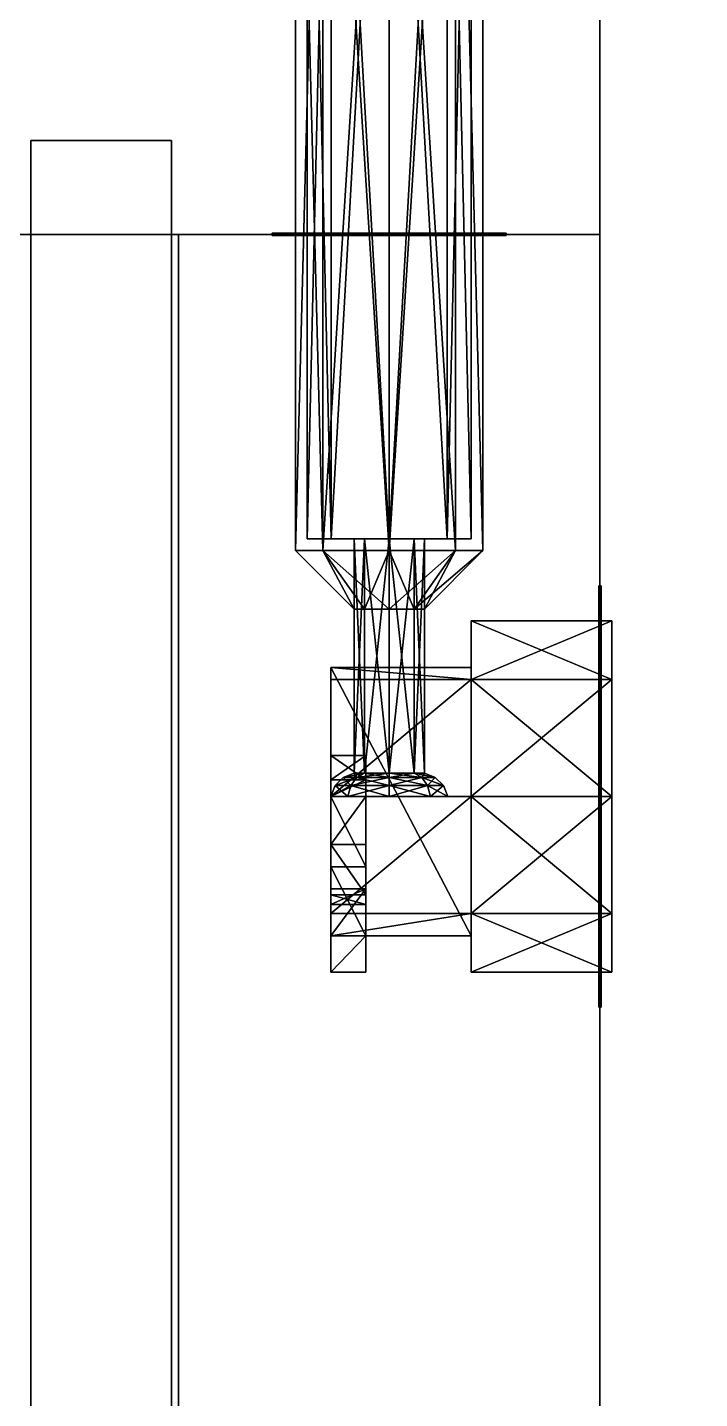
# Model space of a CAD drawing. Extents: x -150 to 2334, y -150 to 2984.
# Drawn here: x 2139.6 to 2168.3, y 1439.4 to 1498 of the extents above; entities that cross this region are included whole.
import ezdxf

# ---------------------------------------------------------------- set-up
doc = ezdxf.new("R2010")
doc.units = 0
for name, color, linetype in [('LAYER0', 7, 'CONTINUOUS'), ('LAYER193', 7, 'CONTINUOUS'), ('LAYER277', 7, 'CONTINUOUS'), ('LAYER310', 7, 'CONTINUOUS'), ('LAYER321', 7, 'CONTINUOUS'), ('LAYER328', 7, 'CONTINUOUS'), ('LAYER5', 7, 'CONTINUOUS'), ('LAYER718', 9, 'CONTINUOUS'), ('LAYER719', 251, 'CONTINUOUS'), ('LAYER723', 254, 'CONTINUOUS'), ('LAYER724', 7, 'CONTINUOUS'), ('LAYER725', 251, 'CONTINUOUS')]:
    doc.layers.add(name, color=color, linetype=linetype)

msp = doc.modelspace()

# ---------------------------------------------------------------- linework, layer by layer
at = {"layer": 'LAYER0', "invisible_edges": 1}
for points in [[(2334, 2984, -5), (-150, -150, -5), (-150, 2984, -5), (2334, 2984, -5)], [(-150, -150, -5), (2334, 2984, -5), (2334, -150, -5), (-150, -150, -5)], [(2334, -150), (-150, 2984), (-150, -150), (2334, -150)], [(-150, 2984), (2334, -150), (2334, 2984), (-150, 2984)]]:
    msp.add_3dface(points, dxfattribs=at)
at = {"layer": 'LAYER193', "invisible_edges": 1}
for points in [[(2164, 1507.125), (1614, 1489.125), (1614, 1507.125), (2164, 1507.125)], [(1614, 1489.125), (2164, 1507.125), (2164, 1489.125), (1614, 1489.125)], [(2164, 1489.125, 2350), (1614, 1507.125, 2350), (1614, 1489.125, 2350), (2164, 1489.125, 2350)], [(1614, 1507.125, 2350), (2164, 1489.125, 2350), (2164, 1507.125, 2350), (1614, 1507.125, 2350)], [(2164, 1507.125), (2164, 1489.125, 2350), (2164, 1489.125), (2164, 1507.125)], [(2164, 1489.125, 2350), (2164, 1507.125), (2164, 1507.125, 2350), (2164, 1489.125, 2350)], [(2164, 1489.125, 2350), (1614, 1489.125), (2164, 1489.125), (2164, 1489.125, 2350)], [(1614, 1489.125), (2164, 1489.125, 2350), (1614, 1489.125, 2350), (1614, 1489.125)]]:
    msp.add_3dface(points, dxfattribs=at)
at = {"layer": 'LAYER277', "invisible_edges": 1}
for points in [[(2164, 776.455, 80), (1614, 1489.125, 80), (2164, 1489.125, 80), (2164, 776.455, 80)], [(1614, 1489.125, 80), (2164, 776.455, 80), (1614, 776.455, 80), (1614, 1489.125, 80)], [(2164, 1489.125, 98), (1614, 1489.125, 80), (1614, 1489.125, 98), (2164, 1489.125, 98)], [(1614, 1489.125, 80), (2164, 1489.125, 98), (2164, 1489.125, 80), (1614, 1489.125, 80)], [(1614, 776.455, 98), (2164, 1489.125, 98), (1614, 1489.125, 98), (1614, 776.455, 98)], [(2164, 1489.125, 98), (1614, 776.455, 98), (2164, 776.455, 98), (2164, 1489.125, 98)], [(2164, 1489.125, 98), (2164, 776.455, 80), (2164, 1489.125, 80), (2164, 1489.125, 98)], [(2164, 776.455, 80), (2164, 1489.125, 98), (2164, 776.455, 98), (2164, 776.455, 80)]]:
    msp.add_3dface(points, dxfattribs=at)
at = {"layer": 'LAYER310', "invisible_edges": 1}
for points in [[(2164, 1489.125, 2349), (1614, 776.455, 2349), (2164, 776.455, 2349), (2164, 1489.125, 2349)], [(1614, 776.455, 2349), (2164, 1489.125, 2349), (1614, 1489.125, 2349), (1614, 776.455, 2349)], [(2164, 1489.125, 2349), (1614, 1489.125, 2331), (1614, 1489.125, 2349), (2164, 1489.125, 2349)], [(1614, 1489.125, 2331), (2164, 1489.125, 2349), (2164, 1489.125, 2331), (1614, 1489.125, 2331)], [(1614, 1489.125, 2331), (2164, 776.455, 2331), (1614, 776.455, 2331), (1614, 1489.125, 2331)], [(2164, 776.455, 2331), (1614, 1489.125, 2331), (2164, 1489.125, 2331), (2164, 776.455, 2331)], [(2164, 776.455, 2331), (2164, 1489.125, 2349), (2164, 776.455, 2349), (2164, 776.455, 2331)], [(2164, 1489.125, 2349), (2164, 776.455, 2331), (2164, 1489.125, 2331), (2164, 1489.125, 2349)]]:
    msp.add_3dface(points, dxfattribs=at)
at = {"layer": 'LAYER321', "invisible_edges": 1}
for points in [[(2139.7, 772.458, 2335), (2139.7, 1493.128, 94), (2139.7, 772.458, 94), (2139.7, 772.458, 2335)], [(2139.7, 1493.128, 94), (2139.7, 772.458, 2335), (2139.7, 1493.128, 2335), (2139.7, 1493.128, 94)], [(2145.7, 772.458, 94), (2139.7, 1493.128, 94), (2145.7, 1493.128, 94), (2145.7, 772.458, 94)], [(2139.7, 1493.128, 94), (2145.7, 772.458, 94), (2139.7, 772.458, 94), (2139.7, 1493.128, 94)], [(2145.7, 1493.128, 2335), (2139.7, 1493.128, 94), (2139.7, 1493.128, 2335), (2145.7, 1493.128, 2335)], [(2139.7, 1493.128, 94), (2145.7, 1493.128, 2335), (2145.7, 1493.128, 94), (2139.7, 1493.128, 94)], [(2139.7, 772.458, 2335), (2145.7, 1493.128, 2335), (2139.7, 1493.128, 2335), (2139.7, 772.458, 2335)], [(2145.7, 1493.128, 2335), (2139.7, 772.458, 2335), (2145.7, 772.458, 2335), (2145.7, 1493.128, 2335)], [(2145.7, 1493.128, 2335), (2145.7, 772.458, 94), (2145.7, 1493.128, 94), (2145.7, 1493.128, 2335)], [(2145.7, 772.458, 94), (2145.7, 1493.128, 2335), (2145.7, 772.458, 2335), (2145.7, 772.458, 94)]]:
    msp.add_3dface(points, dxfattribs=at)
at = {"layer": 'LAYER328', "invisible_edges": 1}
for points in [[(2146, 1489.125, 1274.5), (2164, 1489.125, 1154.5), (2146, 1489.125, 1154.5), (2146, 1489.125, 1274.5)], [(2164, 1489.125, 1154.5), (2146, 1489.125, 1274.5), (2164, 1489.125, 1274.5), (2164, 1489.125, 1154.5)], [(2146, 776.455, 1154.5), (2164, 1489.125, 1154.5), (2164, 776.455, 1154.5), (2146, 776.455, 1154.5)], [(2164, 1489.125, 1154.5), (2146, 776.455, 1154.5), (2146, 1489.125, 1154.5), (2164, 1489.125, 1154.5)], [(2146, 1489.125, 1274.5), (2164, 776.455, 1274.5), (2164, 1489.125, 1274.5), (2146, 1489.125, 1274.5)], [(2164, 776.455, 1274.5), (2146, 1489.125, 1274.5), (2146, 776.455, 1274.5), (2164, 776.455, 1274.5)], [(2146, 776.455, 1154.5), (2146, 1489.125, 1274.5), (2146, 1489.125, 1154.5), (2146, 776.455, 1154.5)], [(2146, 1489.125, 1274.5), (2146, 776.455, 1154.5), (2146, 776.455, 1274.5), (2146, 1489.125, 1274.5)], [(2164, 776.455, 1274.5), (2164, 1489.125, 1154.5), (2164, 1489.125, 1274.5), (2164, 776.455, 1274.5)], [(2164, 1489.125, 1154.5), (2164, 776.455, 1274.5), (2164, 776.455, 1154.5), (2164, 1489.125, 1154.5)]]:
    msp.add_3dface(points, dxfattribs=at)
at = {"layer": 'LAYER5'}
for points, invisible_edges in [([(2164, 2814), (2184, 2834), (2164, 20), (2164, 2814)], 3), ([(2184, 0), (2164, 20), (2184, 2834), (2184, 0)], 3), ([(2184, 2834, 100), (2164, 2814, 100), (2184, 0, 100), (2184, 2834, 100)], 3), ([(2164, 2814, 100), (2164, 20), (2164, 20, 100), (2164, 2814, 100)], 1), ([(2164, 20), (2164, 2814, 100), (2164, 2814), (2164, 20)], 1), ([(2164, 20, 100), (2184, 0, 100), (2164, 2814, 100), (2164, 20, 100)], 3)]:
    msp.add_3dface(points, dxfattribs=dict(at, invisible_edges=invisible_edges))
at = {"layer": 'LAYER718'}
for points in [[(2152.525, 1520.125, 1184.025), (2152.525, 1476.125, 1184.025), (2151.5, 1476.125, 1186.5), (2152.525, 1520.125, 1184.025)], [(2152.525, 1520.125, 1184.025), (2151.5, 1476.125, 1186.5), (2151.5, 1520.125, 1186.5), (2152.525, 1520.125, 1184.025)], [(2151.5, 1520.125, 1186.5), (2151.5, 1476.125, 1186.5), (2152.525, 1476.125, 1188.975), (2151.5, 1520.125, 1186.5)], [(2151.5, 1520.125, 1186.5), (2152.525, 1476.125, 1188.975), (2152.525, 1520.125, 1188.975), (2151.5, 1520.125, 1186.5)], [(2155, 1520.125, 1183), (2155, 1476.125, 1183), (2152.525, 1476.125, 1184.025), (2155, 1520.125, 1183)], [(2155, 1520.125, 1183), (2152.525, 1476.125, 1184.025), (2152.525, 1520.125, 1184.025), (2155, 1520.125, 1183)], [(2152.525, 1520.125, 1188.975), (2152.525, 1476.125, 1188.975), (2155, 1476.125, 1190), (2152.525, 1520.125, 1188.975)], [(2152.525, 1520.125, 1188.975), (2155, 1476.125, 1190), (2155, 1520.125, 1190), (2152.525, 1520.125, 1188.975)], [(2155, 1520.125, 1190), (2155, 1476.125, 1190), (2157.475, 1476.125, 1188.975), (2155, 1520.125, 1190)], [(2155, 1520.125, 1190), (2157.475, 1476.125, 1188.975), (2157.475, 1520.125, 1188.975), (2155, 1520.125, 1190)], [(2157.475, 1520.125, 1184.025), (2157.475, 1476.125, 1184.025), (2155, 1476.125, 1183), (2157.475, 1520.125, 1184.025)], [(2157.475, 1520.125, 1184.025), (2155, 1476.125, 1183), (2155, 1520.125, 1183), (2157.475, 1520.125, 1184.025)], [(2157.475, 1520.125, 1188.975), (2157.475, 1476.125, 1188.975), (2158.5, 1476.125, 1186.5), (2157.475, 1520.125, 1188.975)], [(2157.475, 1520.125, 1188.975), (2158.5, 1476.125, 1186.5), (2158.5, 1520.125, 1186.5), (2157.475, 1520.125, 1188.975)], [(2158.5, 1520.125, 1186.5), (2158.5, 1476.125, 1186.5), (2157.475, 1476.125, 1184.025), (2158.5, 1520.125, 1186.5)], [(2158.5, 1520.125, 1186.5), (2157.475, 1476.125, 1184.025), (2157.475, 1520.125, 1184.025), (2158.5, 1520.125, 1186.5)], [(2152.525, 1476.125, 1184.025), (2152.525, 1476.125, 1188.975), (2151.5, 1476.125, 1186.5), (2152.525, 1476.125, 1184.025)], [(2155, 1476.125, 1183), (2157.475, 1476.125, 1188.975), (2152.525, 1476.125, 1184.025), (2155, 1476.125, 1183)], [(2152.525, 1476.125, 1184.025), (2157.475, 1476.125, 1188.975), (2155, 1476.125, 1190), (2152.525, 1476.125, 1184.025)], [(2152.525, 1476.125, 1184.025), (2155, 1476.125, 1190), (2152.525, 1476.125, 1188.975), (2152.525, 1476.125, 1184.025)], [(2153.939, 1476.125, 1185.439), (2153.939, 1466.125, 1185.439), (2153.5, 1466.125, 1186.5), (2153.939, 1476.125, 1185.439)], [(2153.939, 1476.125, 1185.439), (2153.5, 1466.125, 1186.5), (2153.5, 1476.125, 1186.5), (2153.939, 1476.125, 1185.439)], [(2153.5, 1476.125, 1186.5), (2153.5, 1466.125, 1186.5), (2153.939, 1466.125, 1187.561), (2153.5, 1476.125, 1186.5)], [(2153.5, 1476.125, 1186.5), (2153.939, 1466.125, 1187.561), (2153.939, 1476.125, 1187.561), (2153.5, 1476.125, 1186.5)], [(2155, 1476.125, 1185), (2155, 1466.125, 1185), (2153.939, 1466.125, 1185.439), (2155, 1476.125, 1185)], [(2155, 1476.125, 1185), (2153.939, 1466.125, 1185.439), (2153.939, 1476.125, 1185.439), (2155, 1476.125, 1185)], [(2153.939, 1476.125, 1187.561), (2153.939, 1466.125, 1187.561), (2155, 1466.125, 1188), (2153.939, 1476.125, 1187.561)], [(2153.939, 1476.125, 1187.561), (2155, 1466.125, 1188), (2155, 1476.125, 1188), (2153.939, 1476.125, 1187.561)], [(2157.475, 1476.125, 1184.025), (2157.475, 1476.125, 1188.975), (2155, 1476.125, 1183), (2157.475, 1476.125, 1184.025)], [(2155, 1476.125, 1188), (2155, 1466.125, 1188), (2156.061, 1466.125, 1187.561), (2155, 1476.125, 1188)], [(2155, 1476.125, 1188), (2156.061, 1466.125, 1187.561), (2156.061, 1476.125, 1187.561), (2155, 1476.125, 1188)], [(2156.061, 1476.125, 1185.439), (2156.061, 1466.125, 1185.439), (2155, 1466.125, 1185), (2156.061, 1476.125, 1185.439)], [(2156.061, 1476.125, 1185.439), (2155, 1466.125, 1185), (2155, 1476.125, 1185), (2156.061, 1476.125, 1185.439)], [(2156.061, 1476.125, 1187.561), (2156.061, 1466.125, 1187.561), (2156.5, 1466.125, 1186.5), (2156.061, 1476.125, 1187.561)], [(2156.061, 1476.125, 1187.561), (2156.5, 1466.125, 1186.5), (2156.5, 1476.125, 1186.5), (2156.061, 1476.125, 1187.561)], [(2156.5, 1476.125, 1186.5), (2156.5, 1466.125, 1186.5), (2156.061, 1466.125, 1185.439), (2156.5, 1476.125, 1186.5)], [(2156.5, 1476.125, 1186.5), (2156.061, 1466.125, 1185.439), (2156.061, 1476.125, 1185.439), (2156.5, 1476.125, 1186.5)], [(2157.475, 1476.125, 1184.025), (2158.5, 1476.125, 1186.5), (2157.475, 1476.125, 1188.975), (2157.475, 1476.125, 1184.025)], [(2153.613, 1465.939, 1187.887), (2153.038, 1465.939, 1186.5), (2152.687, 1465.587, 1186.5), (2153.613, 1465.939, 1187.887)], [(2153.613, 1465.939, 1187.887), (2152.687, 1465.587, 1186.5), (2153.364, 1465.587, 1188.136), (2153.613, 1465.939, 1187.887)], [(2153.038, 1465.939, 1186.5), (2153.364, 1465.587, 1184.864), (2152.687, 1465.587, 1186.5), (2153.038, 1465.939, 1186.5)], [(2153.939, 1466.125, 1187.561), (2153.5, 1466.125, 1186.5), (2153.038, 1465.939, 1186.5), (2153.939, 1466.125, 1187.561)], [(2153.939, 1466.125, 1187.561), (2153.038, 1465.939, 1186.5), (2153.613, 1465.939, 1187.887), (2153.939, 1466.125, 1187.561)], [(2153.5, 1466.125, 1186.5), (2153.613, 1465.939, 1185.113), (2153.038, 1465.939, 1186.5), (2153.5, 1466.125, 1186.5)], [(2153.038, 1465.939, 1186.5), (2153.613, 1465.939, 1185.113), (2153.364, 1465.587, 1184.864), (2153.038, 1465.939, 1186.5)], [(2155, 1465.939, 1188.462), (2153.613, 1465.939, 1187.887), (2153.364, 1465.587, 1188.136), (2155, 1465.939, 1188.462)], [(2155, 1465.939, 1188.462), (2153.364, 1465.587, 1188.136), (2155, 1465.587, 1188.814), (2155, 1465.939, 1188.462)], [(2153.613, 1465.939, 1185.113), (2155, 1465.587, 1184.186), (2153.364, 1465.587, 1184.864), (2153.613, 1465.939, 1185.113)], [(2153.5, 1466.125, 1186.5), (2153.939, 1466.125, 1185.439), (2153.613, 1465.939, 1185.113), (2153.5, 1466.125, 1186.5)], [(2155, 1466.125, 1188), (2153.939, 1466.125, 1187.561), (2153.613, 1465.939, 1187.887), (2155, 1466.125, 1188)], [(2155, 1466.125, 1188), (2153.613, 1465.939, 1187.887), (2155, 1465.939, 1188.462), (2155, 1466.125, 1188)], [(2153.939, 1466.125, 1185.439), (2155, 1465.939, 1184.538), (2153.613, 1465.939, 1185.113), (2153.939, 1466.125, 1185.439)], [(2153.613, 1465.939, 1185.113), (2155, 1465.939, 1184.538), (2155, 1465.587, 1184.186), (2153.613, 1465.939, 1185.113)], [(2153.939, 1466.125, 1185.439), (2155, 1466.125, 1185), (2155, 1465.939, 1184.538), (2153.939, 1466.125, 1185.439)], [(2156.061, 1466.125, 1187.561), (2155, 1466.125, 1188), (2155, 1465.939, 1188.462), (2156.061, 1466.125, 1187.561)], [(2156.061, 1466.125, 1187.561), (2155, 1465.939, 1188.462), (2156.387, 1465.939, 1187.887), (2156.061, 1466.125, 1187.561)], [(2155, 1466.125, 1185), (2156.061, 1466.125, 1185.439), (2156.387, 1465.939, 1185.113), (2155, 1466.125, 1185)], [(2155, 1466.125, 1185), (2156.387, 1465.939, 1185.113), (2155, 1465.939, 1184.538), (2155, 1466.125, 1185)], [(2156.387, 1465.939, 1187.887), (2155, 1465.939, 1188.462), (2155, 1465.587, 1188.814), (2156.387, 1465.939, 1187.887)], [(2156.387, 1465.939, 1187.887), (2155, 1465.587, 1188.814), (2156.636, 1465.587, 1188.136), (2156.387, 1465.939, 1187.887)], [(2155, 1465.939, 1184.538), (2156.387, 1465.939, 1185.113), (2156.636, 1465.587, 1184.864), (2155, 1465.939, 1184.538)], [(2155, 1465.939, 1184.538), (2156.636, 1465.587, 1184.864), (2155, 1465.587, 1184.186), (2155, 1465.939, 1184.538)], [(2156.5, 1466.125, 1186.5), (2156.061, 1466.125, 1187.561), (2156.387, 1465.939, 1187.887), (2156.5, 1466.125, 1186.5)], [(2156.061, 1466.125, 1185.439), (2156.5, 1466.125, 1186.5), (2156.962, 1465.939, 1186.5), (2156.061, 1466.125, 1185.439)], [(2156.061, 1466.125, 1185.439), (2156.962, 1465.939, 1186.5), (2156.387, 1465.939, 1185.113), (2156.061, 1466.125, 1185.439)], [(2156.5, 1466.125, 1186.5), (2156.387, 1465.939, 1187.887), (2156.962, 1465.939, 1186.5), (2156.5, 1466.125, 1186.5)], [(2156.962, 1465.939, 1186.5), (2156.387, 1465.939, 1187.887), (2156.636, 1465.587, 1188.136), (2156.962, 1465.939, 1186.5)], [(2156.387, 1465.939, 1185.113), (2156.962, 1465.939, 1186.5), (2157.313, 1465.587, 1186.5), (2156.387, 1465.939, 1185.113)], [(2156.387, 1465.939, 1185.113), (2157.313, 1465.587, 1186.5), (2156.636, 1465.587, 1184.864), (2156.387, 1465.939, 1185.113)], [(2156.962, 1465.939, 1186.5), (2156.636, 1465.587, 1188.136), (2157.313, 1465.587, 1186.5), (2156.962, 1465.939, 1186.5)], [(2153.364, 1465.587, 1188.136), (2152.687, 1465.587, 1186.5), (2152.5, 1465.125, 1186.5), (2153.364, 1465.587, 1188.136)], [(2153.364, 1465.587, 1188.136), (2152.5, 1465.125, 1186.5), (2153.232, 1465.125, 1188.268), (2153.364, 1465.587, 1188.136)], [(2152.687, 1465.587, 1186.5), (2153.232, 1465.125, 1184.732), (2152.5, 1465.125, 1186.5), (2152.687, 1465.587, 1186.5)], [(2152.687, 1465.587, 1186.5), (2153.364, 1465.587, 1184.864), (2153.232, 1465.125, 1184.732), (2152.687, 1465.587, 1186.5)], [(2155, 1465.587, 1188.814), (2153.364, 1465.587, 1188.136), (2153.232, 1465.125, 1188.268), (2155, 1465.587, 1188.814)], [(2155, 1465.587, 1188.814), (2153.232, 1465.125, 1188.268), (2155, 1465.125, 1189), (2155, 1465.587, 1188.814)], [(2153.364, 1465.587, 1184.864), (2155, 1465.125, 1184), (2153.232, 1465.125, 1184.732), (2153.364, 1465.587, 1184.864)], [(2153.364, 1465.587, 1184.864), (2155, 1465.587, 1184.186), (2155, 1465.125, 1184), (2153.364, 1465.587, 1184.864)], [(2156.636, 1465.587, 1188.136), (2155, 1465.587, 1188.814), (2155, 1465.125, 1189), (2156.636, 1465.587, 1188.136)], [(2156.636, 1465.587, 1188.136), (2155, 1465.125, 1189), (2156.768, 1465.125, 1188.268), (2156.636, 1465.587, 1188.136)], [(2155, 1465.587, 1184.186), (2156.636, 1465.587, 1184.864), (2156.768, 1465.125, 1184.732), (2155, 1465.587, 1184.186)], [(2155, 1465.587, 1184.186), (2156.768, 1465.125, 1184.732), (2155, 1465.125, 1184), (2155, 1465.587, 1184.186)], [(2157.313, 1465.587, 1186.5), (2156.636, 1465.587, 1188.136), (2156.768, 1465.125, 1188.268), (2157.313, 1465.587, 1186.5)], [(2156.636, 1465.587, 1184.864), (2157.313, 1465.587, 1186.5), (2157.5, 1465.125, 1186.5), (2156.636, 1465.587, 1184.864)], [(2156.636, 1465.587, 1184.864), (2157.5, 1465.125, 1186.5), (2156.768, 1465.125, 1184.732), (2156.636, 1465.587, 1184.864)], [(2157.313, 1465.587, 1186.5), (2156.768, 1465.125, 1188.268), (2157.5, 1465.125, 1186.5), (2157.313, 1465.587, 1186.5)], [(2153.232, 1465.125, 1184.732), (2155, 1465.125, 1189), (2152.5, 1465.125, 1186.5), (2153.232, 1465.125, 1184.732)], [(2152.5, 1465.125, 1186.5), (2155, 1465.125, 1189), (2153.232, 1465.125, 1188.268), (2152.5, 1465.125, 1186.5)], [(2155, 1465.125, 1184), (2155, 1465.125, 1189), (2153.232, 1465.125, 1184.732), (2155, 1465.125, 1184)], [(2156.768, 1465.125, 1184.732), (2157.5, 1465.125, 1186.5), (2155, 1465.125, 1184), (2156.768, 1465.125, 1184.732)], [(2155, 1465.125, 1184), (2157.5, 1465.125, 1186.5), (2156.768, 1465.125, 1188.268), (2155, 1465.125, 1184)], [(2155, 1465.125, 1184), (2156.768, 1465.125, 1188.268), (2155, 1465.125, 1189), (2155, 1465.125, 1184)]]:
    msp.add_3dface(points, dxfattribs=at)
at = {"layer": 'LAYER719'}
for points in [[(2150, 1489.075, 1191.5), (2150, 1489.175, 1191.5), (2150, 1489.175, 1191.5), (2150, 1489.075, 1191.5)], [(2150, 1489.075, 1181.5), (2160, 1489.075, 1181.5), (2160, 1489.175, 1181.5), (2150, 1489.175, 1181.5)], [(2150, 1489.175, 1181.5), (2160, 1489.175, 1181.5), (2160, 1489.175, 1191.5), (2150, 1489.175, 1191.5)], [(2150, 1489.175, 1191.5), (2160, 1489.175, 1191.5), (2160, 1489.075, 1191.5), (2150, 1489.075, 1191.5)], [(2150, 1489.075, 1191.5), (2150, 1489.075, 1181.5), (2150, 1489.175, 1181.5), (2150, 1489.175, 1191.5)], [(2150, 1489.075, 1191.5), (2160, 1489.075, 1191.5), (2150, 1489.075, 1191.5)], [(2160, 1489.075, 1191.5), (2160, 1489.075, 1181.5), (2150, 1489.075, 1181.5), (2150, 1489.075, 1191.5)], [(2160, 1489.075, 1181.5), (2160, 1489.175, 1181.5), (2160, 1489.175, 1181.5), (2160, 1489.075, 1181.5)], [(2160, 1489.175, 1181.5), (2160, 1489.175, 1181.5), (2160, 1489.175, 1191.5), (2160, 1489.175, 1181.5)], [(2160, 1489.175, 1191.5), (2160, 1489.175, 1181.5), (2160, 1489.075, 1181.5), (2160, 1489.075, 1191.5)]]:
    msp.add_3dface(points, dxfattribs=at)
at = {"layer": 'LAYER723'}
for points in [[(2163.95, 1474.125, 1195.5), (2164.05, 1474.125, 1195.5), (2163.95, 1474.125, 1177.5), (2163.95, 1474.125, 1195.5)], [(2163.95, 1474.125, 1177.5), (2164.05, 1474.125, 1195.5), (2164.05, 1474.125, 1177.5), (2163.95, 1474.125, 1177.5)], [(2163.95, 1456.125, 1195.5), (2164.05, 1456.125, 1195.5), (2163.95, 1474.125, 1195.5), (2163.95, 1456.125, 1195.5)], [(2163.95, 1474.125, 1195.5), (2164.05, 1456.125, 1195.5), (2164.05, 1474.125, 1195.5), (2163.95, 1474.125, 1195.5)], [(2163.95, 1474.125, 1177.5), (2164.05, 1474.125, 1177.5), (2163.95, 1456.125, 1177.5), (2163.95, 1474.125, 1177.5)], [(2163.95, 1456.125, 1177.5), (2164.05, 1474.125, 1177.5), (2164.05, 1456.125, 1177.5), (2163.95, 1456.125, 1177.5)], [(2163.95, 1474.125, 1195.5), (2163.95, 1474.125, 1177.5), (2163.95, 1456.125, 1195.5), (2163.95, 1474.125, 1195.5)], [(2163.95, 1456.125, 1195.5), (2163.95, 1474.125, 1177.5), (2163.95, 1456.125, 1177.5), (2163.95, 1456.125, 1195.5)], [(2164.05, 1456.125, 1195.5), (2164.05, 1456.125, 1177.5), (2164.05, 1474.125, 1195.5), (2164.05, 1456.125, 1195.5)], [(2164.05, 1474.125, 1195.5), (2164.05, 1456.125, 1177.5), (2164.05, 1474.125, 1177.5), (2164.05, 1474.125, 1195.5)], [(2158.5, 1470.118, 1191.493), (2164.5, 1470.118, 1191.493), (2158.5, 1472.625, 1186.5), (2158.5, 1470.118, 1191.493)], [(2158.5, 1472.625, 1186.5), (2164.5, 1470.118, 1191.493), (2164.5, 1472.625, 1186.5), (2158.5, 1472.625, 1186.5)], [(2158.5, 1472.625, 1186.5), (2164.5, 1472.625, 1186.5), (2158.5, 1470.118, 1181.507), (2158.5, 1472.625, 1186.5)], [(2158.5, 1470.118, 1181.507), (2164.5, 1472.625, 1186.5), (2164.5, 1470.118, 1181.507), (2158.5, 1470.118, 1181.507)], [(2158.5, 1470.118, 1181.507), (2158.5, 1470.118, 1191.493), (2158.5, 1472.625, 1186.5), (2158.5, 1470.118, 1181.507)], [(2164.5, 1470.118, 1191.493), (2164.5, 1470.118, 1181.507), (2164.5, 1472.625, 1186.5), (2164.5, 1470.118, 1191.493)], [(2164.5, 1472.625, 1186.5), (2164.5, 1470.118, 1191.493), (2164.5, 1470.118, 1181.507), (2164.5, 1472.625, 1186.5)], [(2152.5, 1459.179, 1190.25), (2152.5, 1470.632, 1190.25), (2158.5, 1459.179, 1190.25), (2152.5, 1459.179, 1190.25)], [(2158.5, 1459.179, 1190.25), (2152.5, 1470.632, 1190.25), (2158.5, 1470.632, 1190.25), (2158.5, 1459.179, 1190.25)], [(2152.5, 1470.118, 1191.493), (2158.5, 1470.118, 1191.493), (2152.5, 1470.632, 1190.25), (2152.5, 1470.118, 1191.493)], [(2152.5, 1470.632, 1190.25), (2158.5, 1470.118, 1191.493), (2158.5, 1470.632, 1190.25), (2152.5, 1470.632, 1190.25)], [(2152.5, 1464.906, 1190.25), (2152.5, 1465.125, 1194), (2152.5, 1470.632, 1190.25), (2152.5, 1464.906, 1190.25)], [(2152.5, 1470.632, 1190.25), (2152.5, 1465.125, 1194), (2152.5, 1470.118, 1191.493), (2152.5, 1470.632, 1190.25)], [(2158.5, 1470.118, 1191.493), (2158.5, 1465.125, 1194), (2158.5, 1470.632, 1190.25), (2158.5, 1470.118, 1191.493)], [(2158.5, 1470.632, 1190.25), (2158.5, 1465.125, 1194), (2158.5, 1464.906, 1190.25), (2158.5, 1470.632, 1190.25)], [(2152.5, 1470.118, 1191.493), (2152.5, 1465.125, 1194), (2158.5, 1470.118, 1191.493), (2152.5, 1470.118, 1191.493)], [(2158.5, 1470.118, 1191.493), (2152.5, 1465.125, 1194), (2158.5, 1465.125, 1194), (2158.5, 1470.118, 1191.493)], [(2158.5, 1465.125, 1194), (2164.5, 1465.125, 1194), (2158.5, 1470.118, 1191.493), (2158.5, 1465.125, 1194)], [(2158.5, 1470.118, 1191.493), (2164.5, 1465.125, 1194), (2164.5, 1470.118, 1191.493), (2158.5, 1470.118, 1191.493)], [(2158.5, 1470.118, 1181.507), (2164.5, 1470.118, 1181.507), (2158.5, 1465.125, 1179), (2158.5, 1470.118, 1181.507)], [(2158.5, 1465.125, 1179), (2164.5, 1470.118, 1181.507), (2164.5, 1465.125, 1179), (2158.5, 1465.125, 1179)], [(2158.5, 1465.125, 1179), (2158.5, 1470.118, 1191.493), (2158.5, 1470.118, 1181.507), (2158.5, 1465.125, 1179)], [(2158.5, 1465.125, 1194), (2158.5, 1470.118, 1191.493), (2158.5, 1460.132, 1181.507), (2158.5, 1465.125, 1194)], [(2158.5, 1460.132, 1181.507), (2158.5, 1470.118, 1191.493), (2158.5, 1465.125, 1179), (2158.5, 1460.132, 1181.507)], [(2164.5, 1465.125, 1194), (2164.5, 1470.118, 1181.507), (2164.5, 1470.118, 1191.493), (2164.5, 1465.125, 1194)], [(2164.5, 1470.118, 1181.507), (2164.5, 1470.118, 1191.493), (2164.5, 1465.125, 1179), (2164.5, 1470.118, 1181.507)], [(2164.5, 1470.118, 1191.493), (2164.5, 1465.125, 1194), (2164.5, 1465.125, 1179), (2164.5, 1470.118, 1191.493)], [(2164.5, 1469.546, 1187), (2164.5, 1468.68, 1187.5), (2164.5, 1460.718, 1187.006), (2164.5, 1469.546, 1187)], [(2164.5, 1469.546, 1186), (2164.5, 1469.546, 1187), (2164.5, 1460.718, 1185.994), (2164.5, 1469.546, 1186)], [(2164.5, 1460.718, 1185.994), (2164.5, 1469.546, 1187), (2164.5, 1460.718, 1187.006), (2164.5, 1460.718, 1185.994)], [(2164.5, 1468.68, 1185.5), (2164.5, 1469.546, 1186), (2164.5, 1461.612, 1185.519), (2164.5, 1468.68, 1185.5)], [(2164.5, 1461.612, 1185.519), (2164.5, 1469.546, 1186), (2164.5, 1460.718, 1185.994), (2164.5, 1461.612, 1185.519)], [(2164.5, 1460.718, 1187.006), (2164.5, 1468.68, 1187.5), (2164.5, 1461.591, 1187.518), (2164.5, 1460.718, 1187.006)], [(2152.5, 1465.832, 1179.293), (2152.5, 1466.875, 1180.75), (2154, 1465.832, 1179.293), (2152.5, 1465.832, 1179.293)], [(2154, 1465.832, 1179.293), (2152.5, 1466.875, 1180.75), (2154, 1466.875, 1180.75), (2154, 1465.832, 1179.293)], [(2152.5, 1465.832, 1179.293), (2152.5, 1465.832, 1181.457), (2152.5, 1466.875, 1180.75), (2152.5, 1465.832, 1179.293)], [(2152.5, 1466.875, 1180.75), (2152.5, 1465.832, 1181.457), (2154, 1466.875, 1180.75), (2152.5, 1466.875, 1180.75)], [(2154, 1466.875, 1180.75), (2152.5, 1465.832, 1181.457), (2154, 1465.832, 1181.457), (2154, 1466.875, 1180.75)], [(2154, 1466.875, 1180.75), (2154, 1465.832, 1181.457), (2154, 1465.832, 1179.293), (2154, 1466.875, 1180.75)], [(2164.5, 1466.135, 1190.034), (2164.5, 1465.635, 1190.9), (2164.5, 1466.117, 1182.966), (2164.5, 1466.135, 1190.034)], [(2164.5, 1466.117, 1182.966), (2164.5, 1465.635, 1190.9), (2164.5, 1465.641, 1182.073), (2164.5, 1466.117, 1182.966)], [(2152.5, 1465.832, 1179.293), (2154, 1465.832, 1179.293), (2152.5, 1465.125, 1179), (2152.5, 1465.832, 1179.293)], [(2152.5, 1465.125, 1179), (2154, 1465.832, 1179.293), (2154, 1465.125, 1179), (2152.5, 1465.125, 1179)], [(2152.5, 1465.479, 1179.146), (2152.5, 1465.125, 1181.75), (2152.5, 1465.832, 1181.457), (2152.5, 1465.479, 1179.146)], [(2152.5, 1465.479, 1179.146), (2152.5, 1465.832, 1181.457), (2152.5, 1465.832, 1179.293), (2152.5, 1465.479, 1179.146)], [(2152.5, 1465.832, 1181.457), (2152.5, 1465.125, 1181.75), (2154, 1465.832, 1181.457), (2152.5, 1465.832, 1181.457)], [(2154, 1465.832, 1181.457), (2152.5, 1465.125, 1181.75), (2154, 1465.125, 1181.75), (2154, 1465.832, 1181.457)], [(2152.5, 1465.125, 1179), (2152.5, 1465.125, 1181.75), (2152.5, 1465.479, 1179.146), (2152.5, 1465.125, 1179)], [(2154, 1465.832, 1179.293), (2154, 1465.832, 1181.457), (2154, 1465.479, 1179.146), (2154, 1465.832, 1179.293)], [(2154, 1465.832, 1181.457), (2154, 1465.125, 1181.75), (2154, 1465.479, 1179.146), (2154, 1465.832, 1181.457)], [(2154, 1465.479, 1179.146), (2154, 1465.125, 1181.75), (2154, 1465.125, 1179), (2154, 1465.479, 1179.146)], [(2164.5, 1465.635, 1190.9), (2164.5, 1464.635, 1190.9), (2164.5, 1465.641, 1182.073), (2164.5, 1465.635, 1190.9)], [(2164.5, 1465.641, 1182.073), (2164.5, 1464.635, 1190.9), (2164.5, 1464.63, 1182.073), (2164.5, 1465.641, 1182.073)], [(2152.5, 1462.125, 1180.554), (2152.5, 1465.125, 1179), (2154, 1462.125, 1180.554), (2152.5, 1462.125, 1180.554)], [(2154, 1462.125, 1180.554), (2152.5, 1465.125, 1179), (2154, 1465.125, 1179), (2154, 1462.125, 1180.554)], [(2152.5, 1465.125, 1194), (2152.5, 1460.132, 1191.493), (2158.5, 1465.125, 1194), (2152.5, 1465.125, 1194)], [(2158.5, 1465.125, 1194), (2152.5, 1460.132, 1191.493), (2158.5, 1460.132, 1191.493), (2158.5, 1465.125, 1194)], [(2152.5, 1464.906, 1190.25), (2152.5, 1459.179, 1190.25), (2152.5, 1465.125, 1194), (2152.5, 1464.906, 1190.25)], [(2152.5, 1465.125, 1194), (2152.5, 1459.179, 1190.25), (2152.5, 1460.132, 1191.493), (2152.5, 1465.125, 1194)], [(2152.5, 1462.125, 1180.554), (2152.5, 1463.071, 1183.4), (2152.5, 1465.125, 1179), (2152.5, 1462.125, 1180.554)], [(2152.5, 1465.125, 1179), (2152.5, 1463.071, 1183.4), (2152.5, 1465.125, 1181.75), (2152.5, 1465.125, 1179)], [(2152.5, 1465.125, 1181.75), (2152.5, 1463.071, 1183.4), (2154, 1465.125, 1181.75), (2152.5, 1465.125, 1181.75)], [(2154, 1465.125, 1181.75), (2152.5, 1463.071, 1183.4), (2154, 1463.071, 1183.4), (2154, 1465.125, 1181.75)], [(2154, 1465.125, 1181.75), (2154, 1463.071, 1183.4), (2154, 1465.125, 1179), (2154, 1465.125, 1181.75)], [(2154, 1465.125, 1179), (2154, 1463.071, 1183.4), (2154, 1462.125, 1180.554), (2154, 1465.125, 1179)], [(2158.5, 1465.125, 1179), (2164.5, 1465.125, 1179), (2158.5, 1460.132, 1181.507), (2158.5, 1465.125, 1179)], [(2158.5, 1460.132, 1181.507), (2164.5, 1465.125, 1179), (2164.5, 1460.132, 1181.507), (2158.5, 1460.132, 1181.507)], [(2158.5, 1460.132, 1191.493), (2158.5, 1465.125, 1194), (2158.5, 1457.625, 1186.5), (2158.5, 1460.132, 1191.493)], [(2158.5, 1457.625, 1186.5), (2158.5, 1465.125, 1194), (2158.5, 1460.132, 1181.507), (2158.5, 1457.625, 1186.5)], [(2158.5, 1464.906, 1190.25), (2158.5, 1465.125, 1194), (2158.5, 1459.179, 1190.25), (2158.5, 1464.906, 1190.25)], [(2158.5, 1459.179, 1190.25), (2158.5, 1465.125, 1194), (2158.5, 1460.132, 1191.493), (2158.5, 1459.179, 1190.25)], [(2158.5, 1460.132, 1191.493), (2164.5, 1460.132, 1191.493), (2158.5, 1465.125, 1194), (2158.5, 1460.132, 1191.493)], [(2158.5, 1465.125, 1194), (2164.5, 1460.132, 1191.493), (2164.5, 1465.125, 1194), (2158.5, 1465.125, 1194)], [(2164.5, 1460.132, 1181.507), (2164.5, 1465.125, 1194), (2164.5, 1457.625, 1186.5), (2164.5, 1460.132, 1181.507)], [(2164.5, 1457.625, 1186.5), (2164.5, 1465.125, 1194), (2164.5, 1460.132, 1191.493), (2164.5, 1457.625, 1186.5)], [(2164.5, 1465.125, 1179), (2164.5, 1465.125, 1194), (2164.5, 1460.132, 1181.507), (2164.5, 1465.125, 1179)], [(2164.5, 1464.635, 1190.9), (2164.5, 1464.135, 1190.034), (2164.5, 1464.63, 1182.073), (2164.5, 1464.635, 1190.9)], [(2164.5, 1464.63, 1182.073), (2164.5, 1464.135, 1190.034), (2164.5, 1464.118, 1182.946), (2164.5, 1464.63, 1182.073)], [(2152.5, 1460.926, 1185.155), (2154, 1460.926, 1185.155), (2152.5, 1463.071, 1183.4), (2152.5, 1460.926, 1185.155)], [(2152.5, 1463.071, 1183.4), (2154, 1460.926, 1185.155), (2154, 1463.071, 1183.4), (2152.5, 1463.071, 1183.4)], [(2152.5, 1462.125, 1180.554), (2152.5, 1460.926, 1185.155), (2152.5, 1463.071, 1183.4), (2152.5, 1462.125, 1180.554)], [(2154, 1463.071, 1183.4), (2154, 1460.926, 1185.155), (2154, 1462.125, 1180.554), (2154, 1463.071, 1183.4)], [(2152.5, 1459.179, 1183.5), (2152.5, 1462.125, 1180.554), (2154, 1459.179, 1183.5), (2152.5, 1459.179, 1183.5)], [(2154, 1459.179, 1183.5), (2152.5, 1462.125, 1180.554), (2154, 1462.125, 1180.554), (2154, 1459.179, 1183.5)], [(2152.5, 1459.179, 1183.5), (2152.5, 1460.926, 1185.155), (2152.5, 1462.125, 1180.554), (2152.5, 1459.179, 1183.5)], [(2154, 1462.125, 1180.554), (2154, 1460.926, 1185.155), (2154, 1459.179, 1183.5), (2154, 1462.125, 1180.554)], [(2152.5, 1461.179, 1190.25), (2154, 1461.179, 1190.25), (2152.5, 1460.514, 1187.359), (2152.5, 1461.179, 1190.25)], [(2152.5, 1460.514, 1187.359), (2154, 1461.179, 1190.25), (2154, 1460.514, 1187.359), (2152.5, 1460.514, 1187.359)], [(2154, 1459.179, 1190.25), (2154, 1461.179, 1190.25), (2152.5, 1459.179, 1190.25), (2154, 1459.179, 1190.25)], [(2152.5, 1459.179, 1190.25), (2154, 1461.179, 1190.25), (2152.5, 1461.179, 1190.25), (2152.5, 1459.179, 1190.25)], [(2152.5, 1459.179, 1190.25), (2152.5, 1461.179, 1190.25), (2152.5, 1457.625, 1186.5), (2152.5, 1459.179, 1190.25)], [(2152.5, 1457.625, 1186.5), (2152.5, 1461.179, 1190.25), (2152.5, 1460.514, 1187.359), (2152.5, 1457.625, 1186.5)], [(2152.5, 1460.514, 1187.359), (2154, 1460.514, 1187.359), (2152.5, 1460.926, 1185.155), (2152.5, 1460.514, 1187.359)], [(2152.5, 1460.926, 1185.155), (2154, 1460.514, 1187.359), (2154, 1460.926, 1185.155), (2152.5, 1460.926, 1185.155)], [(2152.5, 1459.179, 1183.5), (2152.5, 1460.514, 1187.359), (2152.5, 1460.926, 1185.155), (2152.5, 1459.179, 1183.5)], [(2154, 1461.179, 1190.25), (2154, 1459.179, 1190.25), (2154, 1460.514, 1187.359), (2154, 1461.179, 1190.25)], [(2154, 1460.514, 1187.359), (2154, 1461.179, 1190.25), (2154, 1457.625, 1186.5), (2154, 1460.514, 1187.359)], [(2154, 1457.625, 1186.5), (2154, 1461.179, 1190.25), (2154, 1459.179, 1190.25), (2154, 1457.625, 1186.5)], [(2154, 1459.179, 1183.5), (2154, 1460.514, 1187.359), (2154, 1460.926, 1185.155), (2154, 1459.179, 1183.5)], [(2154, 1460.926, 1185.155), (2154, 1460.514, 1187.359), (2154, 1459.179, 1183.5), (2154, 1460.926, 1185.155)], [(2152.5, 1457.625, 1186.5), (2152.5, 1460.514, 1187.359), (2152.5, 1459.179, 1183.5), (2152.5, 1457.625, 1186.5)], [(2152.5, 1460.132, 1191.493), (2152.5, 1459.179, 1190.25), (2158.5, 1460.132, 1191.493), (2152.5, 1460.132, 1191.493)], [(2158.5, 1460.132, 1191.493), (2152.5, 1459.179, 1190.25), (2158.5, 1459.179, 1190.25), (2158.5, 1460.132, 1191.493)], [(2154, 1457.625, 1186.5), (2154, 1460.514, 1187.359), (2154, 1459.179, 1183.5), (2154, 1457.625, 1186.5)], [(2154, 1460.514, 1187.359), (2154, 1459.179, 1190.25), (2154, 1457.625, 1186.5), (2154, 1460.514, 1187.359)], [(2154, 1459.179, 1183.5), (2154, 1460.514, 1187.359), (2154, 1457.625, 1186.5), (2154, 1459.179, 1183.5)], [(2158.5, 1460.132, 1181.507), (2164.5, 1460.132, 1181.507), (2158.5, 1457.625, 1186.5), (2158.5, 1460.132, 1181.507)], [(2158.5, 1457.625, 1186.5), (2164.5, 1460.132, 1181.507), (2164.5, 1457.625, 1186.5), (2158.5, 1457.625, 1186.5)], [(2158.5, 1457.625, 1186.5), (2164.5, 1457.625, 1186.5), (2158.5, 1460.132, 1191.493), (2158.5, 1457.625, 1186.5)], [(2158.5, 1460.132, 1191.493), (2164.5, 1457.625, 1186.5), (2164.5, 1460.132, 1191.493), (2158.5, 1460.132, 1191.493)], [(2152.5, 1459.179, 1183.5), (2154, 1459.179, 1183.5), (2152.5, 1457.625, 1186.5), (2152.5, 1459.179, 1183.5)], [(2152.5, 1457.625, 1186.5), (2154, 1459.179, 1183.5), (2154, 1457.625, 1186.5), (2152.5, 1457.625, 1186.5)], [(2154, 1457.625, 1186.5), (2154, 1459.179, 1190.25), (2152.5, 1457.625, 1186.5), (2154, 1457.625, 1186.5)], [(2152.5, 1457.625, 1186.5), (2154, 1459.179, 1190.25), (2152.5, 1459.179, 1190.25), (2152.5, 1457.625, 1186.5)], [(2164.05, 1456.125, 1177.5), (2163.95, 1456.125, 1177.5), (2164.05, 1456.125, 1195.5), (2164.05, 1456.125, 1177.5)], [(2164.05, 1456.125, 1195.5), (2163.95, 1456.125, 1177.5), (2163.95, 1456.125, 1195.5), (2164.05, 1456.125, 1195.5)]]:
    msp.add_3dface(points, dxfattribs=at)
at = {"layer": 'LAYER724'}
for points in [[(2152.172, 1475.625, 1247.672), (2151, 1475.625, 1250.5), (2152.172, 1520.625, 1247.672), (2152.172, 1475.625, 1247.672)], [(2152.172, 1520.625, 1247.672), (2151, 1475.625, 1250.5), (2151, 1520.625, 1250.5), (2152.172, 1520.625, 1247.672)], [(2152.172, 1520.625, 1253.328), (2151, 1520.625, 1250.5), (2152.172, 1475.625, 1253.328), (2152.172, 1520.625, 1253.328)], [(2152.172, 1475.625, 1253.328), (2151, 1520.625, 1250.5), (2151, 1475.625, 1250.5), (2152.172, 1475.625, 1253.328)], [(2155, 1475.625, 1246.5), (2152.172, 1475.625, 1247.672), (2155, 1520.625, 1246.5), (2155, 1475.625, 1246.5)], [(2155, 1520.625, 1246.5), (2152.172, 1475.625, 1247.672), (2152.172, 1520.625, 1247.672), (2155, 1520.625, 1246.5)], [(2155, 1520.625, 1254.5), (2152.172, 1520.625, 1253.328), (2155, 1475.625, 1254.5), (2155, 1520.625, 1254.5)], [(2155, 1475.625, 1254.5), (2152.172, 1520.625, 1253.328), (2152.172, 1475.625, 1253.328), (2155, 1475.625, 1254.5)], [(2157.828, 1475.625, 1247.672), (2155, 1475.625, 1246.5), (2157.828, 1520.625, 1247.672), (2157.828, 1475.625, 1247.672)], [(2157.828, 1520.625, 1247.672), (2155, 1475.625, 1246.5), (2155, 1520.625, 1246.5), (2157.828, 1520.625, 1247.672)], [(2157.828, 1520.625, 1253.328), (2155, 1520.625, 1254.5), (2157.828, 1475.625, 1253.328), (2157.828, 1520.625, 1253.328)], [(2157.828, 1475.625, 1253.328), (2155, 1520.625, 1254.5), (2155, 1475.625, 1254.5), (2157.828, 1475.625, 1253.328)], [(2159, 1520.625, 1250.5), (2159, 1475.625, 1250.5), (2157.828, 1520.625, 1247.672), (2159, 1520.625, 1250.5)], [(2157.828, 1520.625, 1247.672), (2159, 1475.625, 1250.5), (2157.828, 1475.625, 1247.672), (2157.828, 1520.625, 1247.672)], [(2159, 1520.625, 1250.5), (2157.828, 1520.625, 1253.328), (2159, 1475.625, 1250.5), (2159, 1520.625, 1250.5)], [(2159, 1475.625, 1250.5), (2157.828, 1520.625, 1253.328), (2157.828, 1475.625, 1253.328), (2159, 1475.625, 1250.5)], [(2152.172, 1475.625, 1247.672), (2153.5, 1473.125, 1250.5), (2151, 1475.625, 1250.5), (2152.172, 1475.625, 1247.672)], [(2152.172, 1475.625, 1253.328), (2153.5, 1473.125, 1250.5), (2151, 1475.625, 1250.5), (2152.172, 1475.625, 1253.328)], [(2153.5, 1473.125, 1250.5), (2152.172, 1475.625, 1253.328), (2151, 1475.625, 1250.5), (2153.5, 1473.125, 1250.5)], [(2155, 1475.625, 1246.5), (2153.939, 1473.125, 1249.439), (2152.172, 1475.625, 1247.672), (2155, 1475.625, 1246.5)], [(2153.939, 1473.125, 1249.439), (2153.5, 1473.125, 1250.5), (2152.172, 1475.625, 1247.672), (2153.939, 1473.125, 1249.439)], [(2155, 1475.625, 1254.5), (2155, 1473.125, 1252), (2152.172, 1475.625, 1253.328), (2155, 1475.625, 1254.5)], [(2152.172, 1475.625, 1253.328), (2155, 1473.125, 1252), (2153.939, 1473.125, 1251.561), (2152.172, 1475.625, 1253.328)], [(2153.939, 1473.125, 1251.561), (2153.5, 1473.125, 1250.5), (2152.172, 1475.625, 1253.328), (2153.939, 1473.125, 1251.561)], [(2152.172, 1475.625, 1253.328), (2153.939, 1473.125, 1251.561), (2155, 1475.625, 1254.5), (2152.172, 1475.625, 1253.328)], [(2155, 1475.625, 1254.5), (2152.172, 1475.625, 1253.328), (2155, 1473.125, 1252), (2155, 1475.625, 1254.5)], [(2155, 1473.125, 1252), (2152.172, 1475.625, 1253.328), (2153.939, 1473.125, 1251.561), (2155, 1473.125, 1252)], [(2153.939, 1473.125, 1251.561), (2152.172, 1475.625, 1253.328), (2153.5, 1473.125, 1250.5), (2153.939, 1473.125, 1251.561)], [(2155, 1473.125, 1249), (2153.939, 1473.125, 1249.439), (2155, 1475.625, 1246.5), (2155, 1473.125, 1249)], [(2155, 1475.625, 1254.5), (2153.939, 1473.125, 1251.561), (2155, 1473.125, 1252), (2155, 1475.625, 1254.5)], [(2156.061, 1473.125, 1249.439), (2155, 1473.125, 1249), (2157.828, 1475.625, 1247.672), (2156.061, 1473.125, 1249.439)], [(2157.828, 1475.625, 1247.672), (2155, 1473.125, 1249), (2155, 1475.625, 1246.5), (2157.828, 1475.625, 1247.672)], [(2157.828, 1475.625, 1253.328), (2156.061, 1473.125, 1251.561), (2155, 1475.625, 1254.5), (2157.828, 1475.625, 1253.328)], [(2155, 1475.625, 1254.5), (2156.061, 1473.125, 1251.561), (2155, 1473.125, 1252), (2155, 1475.625, 1254.5)], [(2155, 1475.625, 1254.5), (2155, 1473.125, 1252), (2157.828, 1475.625, 1253.328), (2155, 1475.625, 1254.5)], [(2157.828, 1475.625, 1253.328), (2155, 1473.125, 1252), (2156.061, 1473.125, 1251.561), (2157.828, 1475.625, 1253.328)], [(2157.828, 1475.625, 1247.672), (2156.5, 1473.125, 1250.5), (2156.061, 1473.125, 1249.439), (2157.828, 1475.625, 1247.672)], [(2157.828, 1475.625, 1253.328), (2159, 1475.625, 1250.5), (2156.061, 1473.125, 1251.561), (2157.828, 1475.625, 1253.328)], [(2156.061, 1473.125, 1251.561), (2159, 1475.625, 1250.5), (2156.5, 1473.125, 1250.5), (2156.061, 1473.125, 1251.561)], [(2157.828, 1475.625, 1253.328), (2156.061, 1473.125, 1251.561), (2159, 1475.625, 1250.5), (2157.828, 1475.625, 1253.328)], [(2159, 1475.625, 1250.5), (2156.061, 1473.125, 1251.561), (2156.5, 1473.125, 1250.5), (2159, 1475.625, 1250.5)], [(2159, 1475.625, 1250.5), (2156.5, 1473.125, 1250.5), (2157.828, 1475.625, 1247.672), (2159, 1475.625, 1250.5)], [(2153.939, 1473.125, 1251.561), (2153.939, 1473.125, 1249.439), (2153.5, 1473.125, 1250.5), (2153.939, 1473.125, 1251.561)], [(2153.939, 1473.125, 1249.439), (2153.939, 1473.125, 1251.561), (2153.5, 1473.125, 1250.5), (2153.939, 1473.125, 1249.439)], [(2155, 1473.125, 1252), (2155, 1473.125, 1249), (2153.939, 1473.125, 1251.561), (2155, 1473.125, 1252)], [(2155, 1473.125, 1249), (2153.939, 1473.125, 1249.439), (2153.939, 1473.125, 1251.561), (2155, 1473.125, 1249)], [(2155, 1473.125, 1249), (2153.939, 1473.125, 1251.561), (2153.939, 1473.125, 1249.439), (2155, 1473.125, 1249)], [(2155, 1473.125, 1252), (2153.939, 1473.125, 1251.561), (2156.061, 1473.125, 1249.439), (2155, 1473.125, 1252)], [(2156.061, 1473.125, 1249.439), (2153.939, 1473.125, 1251.561), (2155, 1473.125, 1249), (2156.061, 1473.125, 1249.439)], [(2156.061, 1473.125, 1251.561), (2156.061, 1473.125, 1249.439), (2155, 1473.125, 1252), (2156.061, 1473.125, 1251.561)], [(2156.061, 1473.125, 1249.439), (2155, 1473.125, 1249), (2155, 1473.125, 1252), (2156.061, 1473.125, 1249.439)], [(2156.061, 1473.125, 1251.561), (2155, 1473.125, 1252), (2156.5, 1473.125, 1250.5), (2156.061, 1473.125, 1251.561)], [(2156.5, 1473.125, 1250.5), (2155, 1473.125, 1252), (2156.061, 1473.125, 1249.439), (2156.5, 1473.125, 1250.5)], [(2156.5, 1473.125, 1250.5), (2156.061, 1473.125, 1249.439), (2156.061, 1473.125, 1251.561), (2156.5, 1473.125, 1250.5)]]:
    msp.add_3dface(points, dxfattribs=at)
at = {"layer": 'LAYER725'}
for points in [[(2150, 1489.175, 1245.5), (2150, 1489.175, 1245.5), (2150, 1489.075, 1245.5), (2150, 1489.175, 1245.5)], [(2150, 1489.175, 1255.5), (2150, 1489.175, 1245.5), (2150, 1489.175, 1245.5), (2150, 1489.175, 1255.5)], [(2160, 1489.075, 1245.5), (2150, 1489.075, 1245.5), (2150, 1489.175, 1245.5), (2160, 1489.175, 1245.5)], [(2160, 1489.175, 1245.5), (2150, 1489.175, 1245.5), (2150, 1489.175, 1255.5), (2160, 1489.175, 1255.5)], [(2160, 1489.175, 1255.5), (2150, 1489.175, 1255.5), (2150, 1489.075, 1255.5), (2160, 1489.075, 1255.5)], [(2150, 1489.175, 1255.5), (2150, 1489.175, 1245.5), (2150, 1489.075, 1245.5), (2150, 1489.075, 1255.5)], [(2160, 1489.075, 1255.5), (2150, 1489.075, 1255.5), (2160, 1489.075, 1255.5)], [(2150, 1489.075, 1255.5), (2150, 1489.075, 1245.5), (2160, 1489.075, 1245.5), (2160, 1489.075, 1255.5)], [(2160, 1489.175, 1255.5), (2160, 1489.175, 1255.5), (2160, 1489.075, 1255.5), (2160, 1489.175, 1255.5)], [(2160, 1489.075, 1255.5), (2160, 1489.075, 1245.5), (2160, 1489.175, 1245.5), (2160, 1489.175, 1255.5)]]:
    msp.add_3dface(points, dxfattribs=at)

doc.saveas('drawing.dxf')
